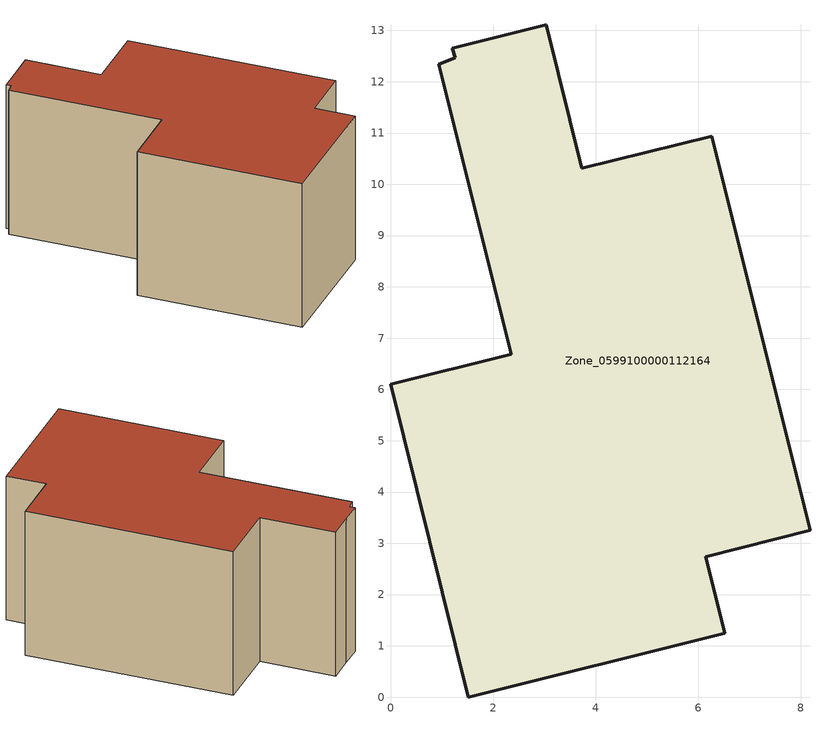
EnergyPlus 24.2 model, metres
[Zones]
Zone_0599100000112164
 floor ground (C_G): 3.73,10.31 6.26,10.94 8.18,3.25 6.15,2.74 6.52,1.25 1.52,0 0,6.1 2.35,6.69 0.94,12.34 1.26,12.46 1.2,12.65 2.02,12.85 3.04,13.11 z0
 wall outside (C_F): 1.52,0 6.52,1.25 6.15,2.74 8.18,3.25 6.26,10.94 3.73,10.31 3.04,13.11 2.02,12.85 1.2,12.65 1.26,12.46 0.94,12.34 2.35,6.69 0,6.1 1.52,0 z0:5.88
 roof outside (C_R): 2.02,12.85 1.2,12.65 1.26,12.46 0.94,12.34 2.35,6.69 0,6.1 1.52,0 6.52,1.25 6.15,2.74 8.18,3.25 6.26,10.94 3.73,10.31 3.04,13.11 z5.88
[BUILDING]
Pand.0599100000112164: North Axis=0; Terrain=City; Loads Convergence Tolerance Value=0.04; Temperature Convergence Tolerance Value=0.4; Solar Distribution=FullExterior; Maximum Number of Warmup Days=25; Minimum Number of Warmup Days=1
[Site:Location]
Rotterdam.The.Hague.AP_ZH_NLD Design_Conditions: Latitude=51.96; Longitude=4.45; Time Zone=1; Elevation=-4.5
[SITE:GROUNDTEMPERATURE:BUILDINGSURFACE]
18, 18, 18, 18, 18, 18, 18, 18, 18, 18, 18, 18
[MATERIAL] Thermal Absorptance=0.9; Solar Absorptance=0.7; Visible Absorptance=0.7
Name | Roughness | Thickness | Conductivity | Density | Specific Heat
G.TI.1965-1974 | MediumSmooth | 0.15 | 0.882353 | 540 | 1210
F.TI.1965-1974 | Rough | 0.3 | 0.697674 | 1920 | 840
R.TI.1965-1974 | MediumRough | 0.2 | 0.232558 | 1500 | 1000
[CONSTRUCTION]
C_G: G.TI.1965-1974
C_F: F.TI.1965-1974
C_R: R.TI.1965-1974
[ZONE]
Zone_0599100000112164: Type=1; Multiplier=1; Ceiling Height=Autocalculate; Volume=Autocalculate; Floor Area=autocalculate; Part of Total Floor Area=Yes
[ZONEINFILTRATION:DESIGNFLOWRATE]
Infil_Zone_0599100000112164: Zone or ZoneList or Space or SpaceList=Zone_0599100000112164; Schedule=AlwaysOn; Design Flow Rate Calculation Method=Flow/Area; Flow Rate per Floor Area=0.003; Constant Term Coefficient=1; Temperature Term Coefficient=0; Velocity Term Coefficient=0; Velocity Squared Term Coefficient=0
[HVACTEMPLATE:ZONE:IDEALLOADSAIRSYSTEM]
Zone_0599100000112164: Maximum Heating Supply Air Temperature=50; Minimum Cooling Supply Air Temperature=13; Maximum Heating Supply Air Humidity Ratio=0.0156; Minimum Cooling Supply Air Humidity Ratio=0.0077; Heating Limit=NoLimit; Cooling Limit=NoLimit; Dehumidification Control Type=ConstantSensibleHeatRatio; Cooling Sensible Heat Ratio=0.7; Dehumidification Setpoint=60; Humidification Control Type=None; Humidification Setpoint=30; Outdoor Air Method=None; Outdoor Air Flow Rate per Person=0.00944; Outdoor Air Flow Rate per Zone Floor Area=0; Outdoor Air Flow Rate per Zone=0; Demand Controlled Ventilation Type=None; Outdoor Air Economizer Type=NoEconomizer; Heat Recovery Type=None; Sensible Heat Recovery Effectiveness=0.7; Latent Heat Recovery Effectiveness=0.65
[ZONECONTROL:THERMOSTAT]
ThermostatControl_Zone_0599100000112164: Zone or ZoneList=Zone_0599100000112164; Control Type Schedule=DualSetpointControlType; Control 1=Thermostat_Zone_0599100000112164; Temperature Difference Between Cutout And Setpoint=0
[THERMOSTATSETPOINT:DUALSETPOINT]
Thermostat_Zone_0599100000112164: Heating Setpoint Temperature Schedule=HeatingSetpoint_Zone_0599100000112164; Cooling Setpoint Temperature Schedule=CoolingSetpoint_Zone_0599100000112164
[SCHEDULE:COMPACT]
HeatingSetpoint_Zone_0599100000112164: Through: 12/31, For: AllDays, Until: 24:00, 21
CoolingSetpoint_Zone_0599100000112164: Through: 12/31, For: AllDays, Until: 24:00, 24
DualSetpointControlType: Through: 12/31, For: AllDays, Until: 24:00, 4
AlwaysOn: Through: 12/31, For: AllDays, Until: 24:00, 1
